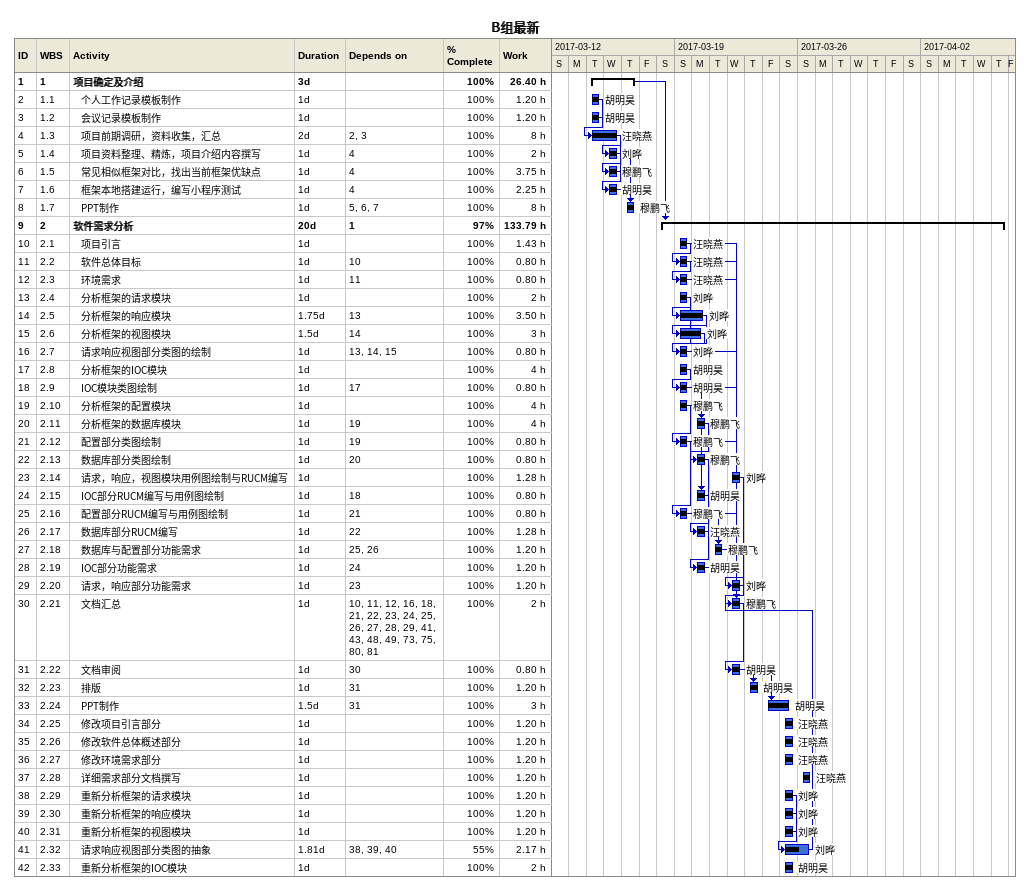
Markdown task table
B组最新

| ID | WBS | Task | Duration | Start | Finish | Predecessors | Resources | % complete | Work (h) |
|---|---|---|---|---|---|---|---|---|---|
| 1 | 1 | **项目确定及介绍** | 3d | 2017-03-14 | 2017-03-16 |  |  | 100 | 26.40 |
| 2 | 1.1 | 个人工作记录模板制作 | 1d | 2017-03-14 | 2017-03-14 |  | 胡明昊 | 100 | 1.20 |
| 3 | 1.2 | 会议记录模板制作 | 1d | 2017-03-14 | 2017-03-14 |  | 胡明昊 | 100 | 1.20 |
| 4 | 1.3 | 项目前期调研，资料收集，汇总 | 2d | 2017-03-14 | 2017-03-15 | 2, 3 | 汪晓燕 | 100 | 8 |
| 5 | 1.4 | 项目资料整理、精炼，项目介绍内容撰写 | 1d | 2017-03-15 | 2017-03-15 | 4 | 刘晔 | 100 | 2 |
| 6 | 1.5 | 常见相似框架对比，找出当前框架优缺点 | 1d | 2017-03-15 | 2017-03-15 | 4 | 穆鹏飞 | 100 | 3.75 |
| 7 | 1.6 | 框架本地搭建运行，编写小程序测试 | 1d | 2017-03-15 | 2017-03-15 | 4 | 胡明昊 | 100 | 2.25 |
| 8 | 1.7 | PPT制作 | 1d | 2017-03-16 | 2017-03-16 | 5, 6, 7 | 穆鹏飞 | 100 | 8 |
| 9 | 2 | **软件需求分析** | 20d | 2017-03-18 | 2017-04-06 | 1 |  | 97 | 133.79 |
| 10 | 2.1 | 项目引言 | 1d | 2017-03-19 | 2017-03-19 |  | 汪晓燕 | 100 | 1.43 |
| 11 | 2.2 | 软件总体目标 | 1d | 2017-03-19 | 2017-03-19 | 10 | 汪晓燕 | 100 | 0.80 |
| 12 | 2.3 | 环境需求 | 1d | 2017-03-19 | 2017-03-19 | 11 | 汪晓燕 | 100 | 0.80 |
| 13 | 2.4 | 分析框架的请求模块 | 1d | 2017-03-19 | 2017-03-19 |  | 刘晔 | 100 | 2 |
| 14 | 2.5 | 分析框架的响应模块 | 1.75d | 2017-03-19 | 2017-03-20 | 13 | 刘晔 | 100 | 3.50 |
| 15 | 2.6 | 分析框架的视图模块 | 1.5d | 2017-03-19 | 2017-03-20 | 14 | 刘晔 | 100 | 3 |
| 16 | 2.7 | 请求响应视图部分类图的绘制 | 1d | 2017-03-19 | 2017-03-19 | 13, 14, 15 | 刘晔 | 100 | 0.80 |
| 17 | 2.8 | 分析框架的IOC模块 | 1d | 2017-03-19 | 2017-03-19 |  | 胡明昊 | 100 | 4 |
| 18 | 2.9 | IOC模块类图绘制 | 1d | 2017-03-19 | 2017-03-19 | 17 | 胡明昊 | 100 | 0.80 |
| 19 | 2.10 | 分析框架的配置模块 | 1d | 2017-03-19 | 2017-03-19 |  | 穆鹏飞 | 100 | 4 |
| 20 | 2.11 | 分析框架的数据库模块 | 1d | 2017-03-20 | 2017-03-20 | 19 | 穆鹏飞 | 100 | 4 |
| 21 | 2.12 | 配置部分类图绘制 | 1d | 2017-03-19 | 2017-03-19 | 19 | 穆鹏飞 | 100 | 0.80 |
| 22 | 2.13 | 数据库部分类图绘制 | 1d | 2017-03-20 | 2017-03-20 | 20 | 穆鹏飞 | 100 | 0.80 |
| 23 | 2.14 | 请求，响应，视图模块用例图绘制与RUCM编写 | 1d | 2017-03-22 | 2017-03-22 |  | 刘晔 | 100 | 1.28 |
| 24 | 2.15 | IOC部分RUCM编写与用例图绘制 | 1d | 2017-03-20 | 2017-03-20 | 18 | 胡明昊 | 100 | 0.80 |
| 25 | 2.16 | 配置部分RUCM编写与用例图绘制 | 1d | 2017-03-19 | 2017-03-19 | 21 | 穆鹏飞 | 100 | 0.80 |
| 26 | 2.17 | 数据库部分RUCM编写 | 1d | 2017-03-20 | 2017-03-20 | 22 | 汪晓燕 | 100 | 1.28 |
| 27 | 2.18 | 数据库与配置部分功能需求 | 1d | 2017-03-21 | 2017-03-21 | 25, 26 | 穆鹏飞 | 100 | 1.20 |
| 28 | 2.19 | IOC部分功能需求 | 1d | 2017-03-20 | 2017-03-20 | 24 | 胡明昊 | 100 | 1.20 |
| 29 | 2.20 | 请求，响应部分功能需求 | 1d | 2017-03-22 | 2017-03-22 | 23 | 刘晔 | 100 | 1.20 |
| 30 | 2.21 | 文档汇总 | 1d | 2017-03-22 | 2017-03-22 | 10, 11, 12, 16, 18, 21, 22, 23, 24, 25, 26, 27, 28, 29, 41, 43, 48, 49, 73, 75, 80, 81 | 穆鹏飞 | 100 | 2 |
| 31 | 2.22 | 文档审阅 | 1d | 2017-03-22 | 2017-03-22 | 30 | 胡明昊 | 100 | 0.80 |
| 32 | 2.23 | 排版 | 1d | 2017-03-23 | 2017-03-23 | 31 | 胡明昊 | 100 | 1.20 |
| 33 | 2.24 | PPT制作 | 1.5d | 2017-03-24 | 2017-03-25 | 31 | 胡明昊 | 100 | 3 |
| 34 | 2.25 | 修改项目引言部分 | 1d | 2017-03-25 | 2017-03-25 |  | 汪晓燕 | 100 | 1.20 |
| 35 | 2.26 | 修改软件总体概述部分 | 1d | 2017-03-25 | 2017-03-25 |  | 汪晓燕 | 100 | 1.20 |
| 36 | 2.27 | 修改环境需求部分 | 1d | 2017-03-25 | 2017-03-25 |  | 汪晓燕 | 100 | 1.20 |
| 37 | 2.28 | 详细需求部分文档撰写 | 1d | 2017-03-26 | 2017-03-26 |  | 汪晓燕 | 100 | 1.20 |
| 38 | 2.29 | 重新分析框架的请求模块 | 1d | 2017-03-25 | 2017-03-25 |  | 刘晔 | 100 | 1.20 |
| 39 | 2.30 | 重新分析框架的响应模块 | 1d | 2017-03-25 | 2017-03-25 |  | 刘晔 | 100 | 1.20 |
| 40 | 2.31 | 重新分析框架的视图模块 | 1d | 2017-03-25 | 2017-03-25 |  | 刘晔 | 100 | 1.20 |
| 41 | 2.32 | 请求响应视图部分类图的抽象 | 1.81d | 2017-03-25 | 2017-03-26 | 38, 39, 40 | 刘晔 | 55 | 2.17 |
| 42 | 2.33 | 重新分析框架的IOC模块 | 1d | 2017-03-25 | 2017-03-25 |  | 胡明昊 | 100 | 2 |
